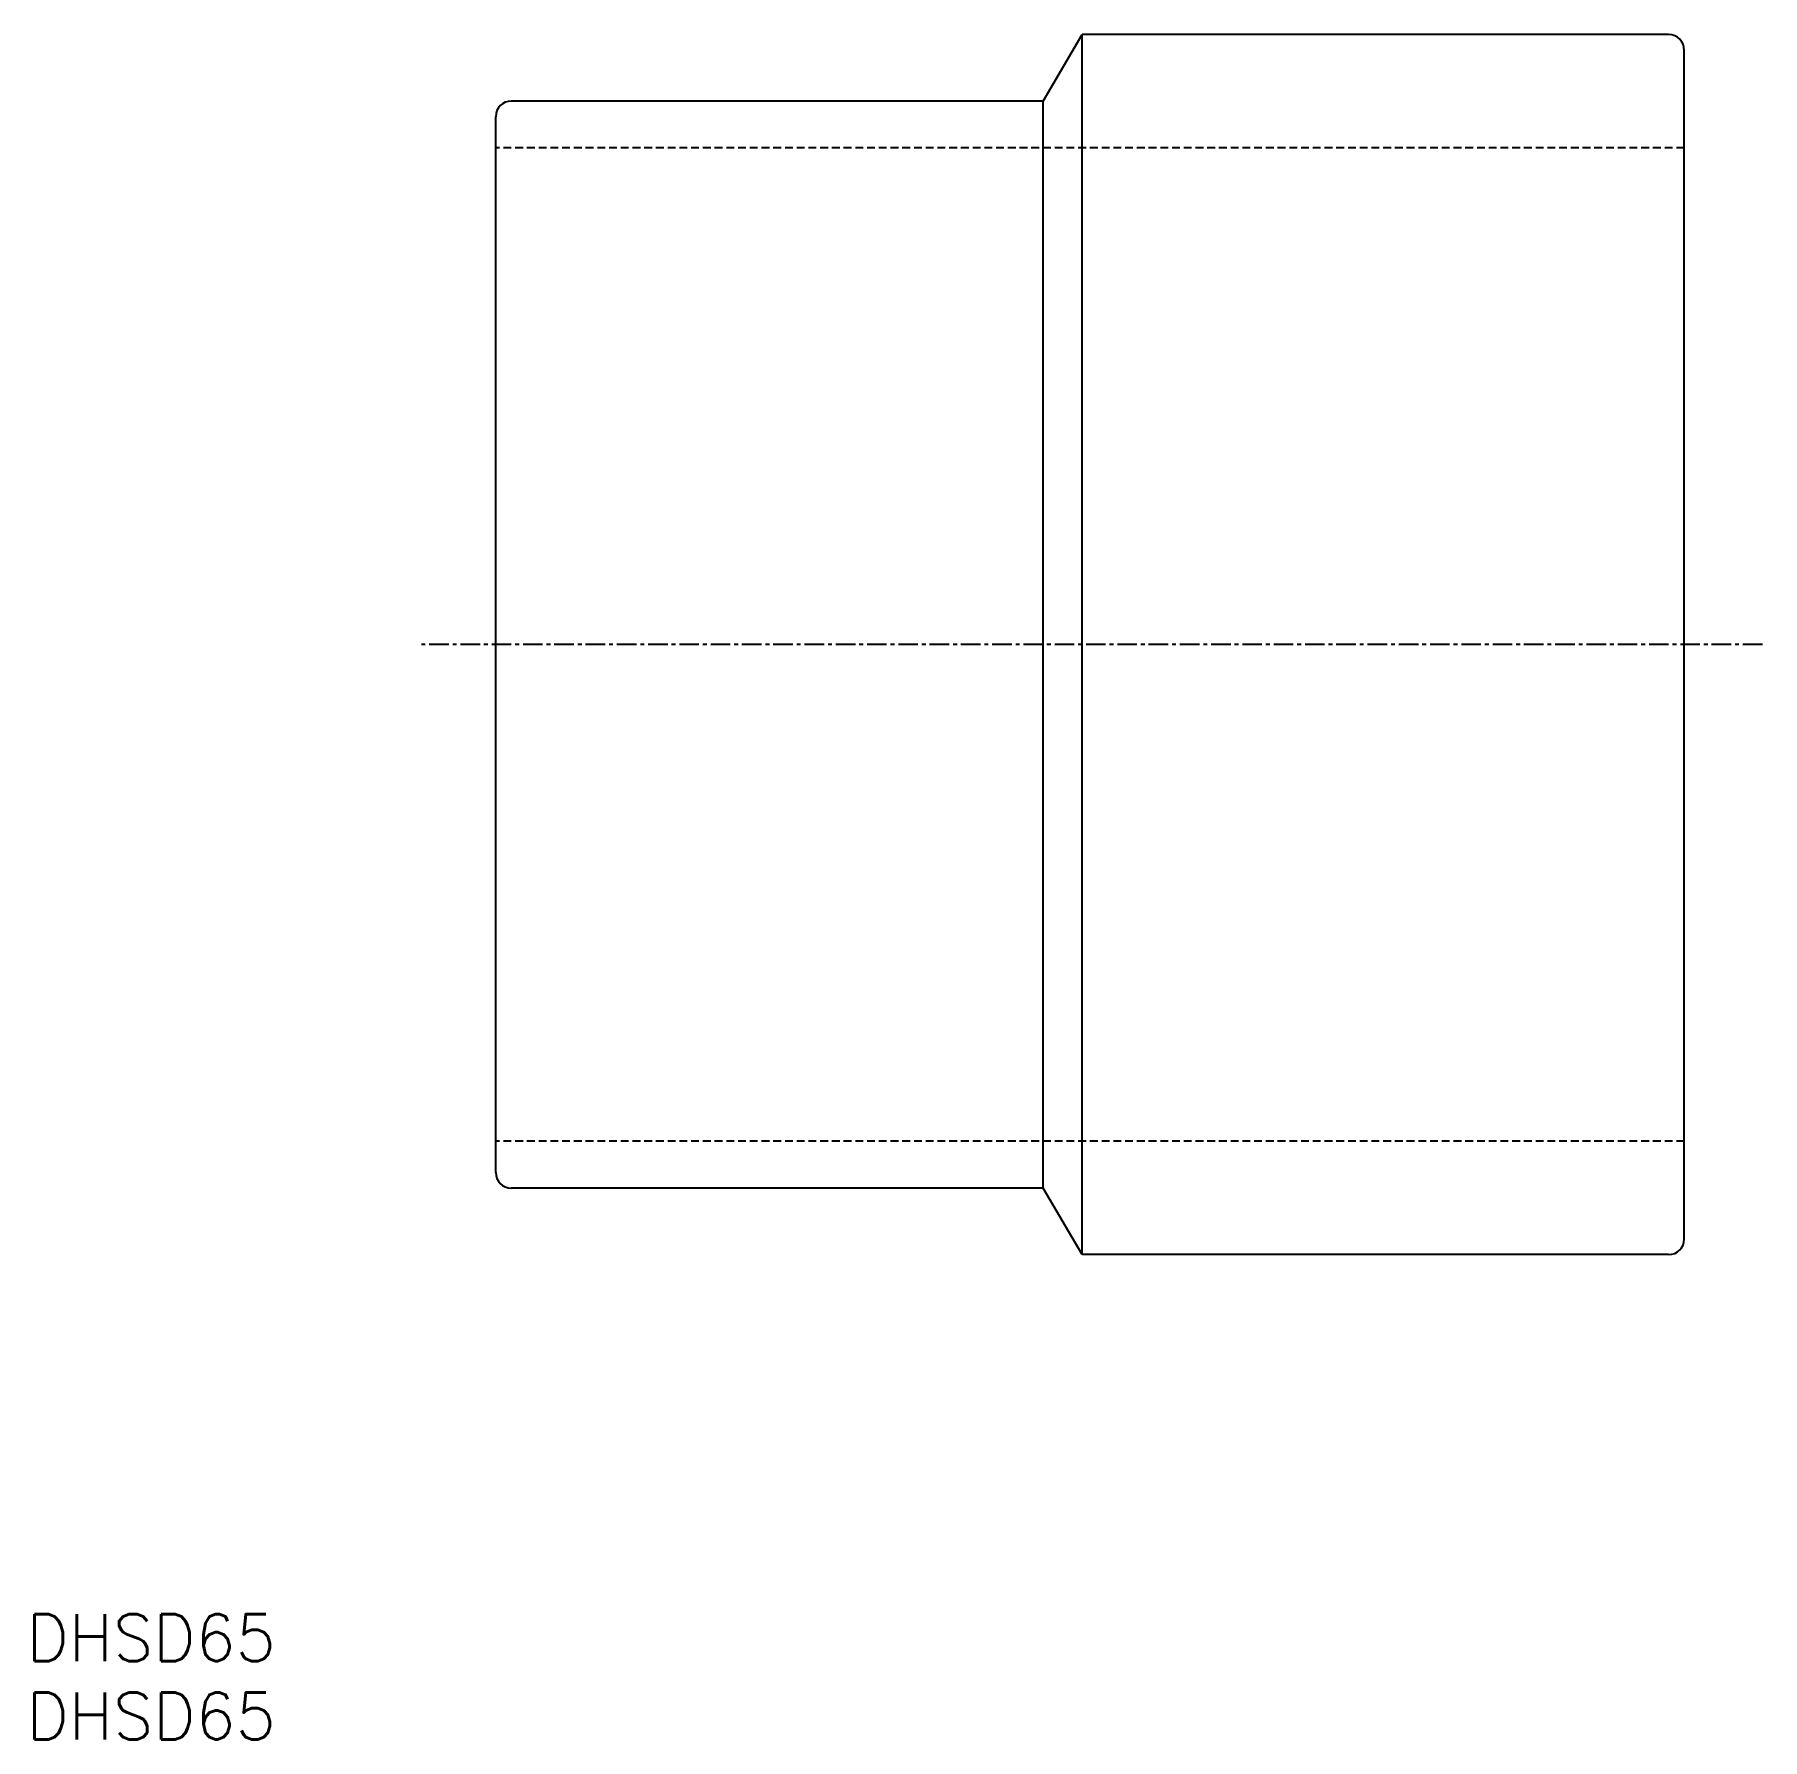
# Model space of a CAD drawing. Extents: x 1 to 111, y 0 to 109.
import ezdxf

# ---------------------------------------------------------------- set-up
doc = ezdxf.new("R2010")
doc.units = 0
doc.linetypes.add('CENTER', pattern=[2, 1.25, -0.25, 0.25, -0.25])
doc.linetypes.add('DASHED', pattern=[0.75, 0.5, -0.25])
doc.layers.get('0').update_dxf_attribs({"linetype": 'CONTINUOUS'})
doc.layers.add('CENTER', color=1, linetype='CENTER')
doc.styles.get("Standard").update_dxf_attribs({"font": 'txt.shx'})

# ---------------------------------------------------------------- blocks, each defined once
blk = doc.blocks.new('*U5')
at = {"color": 7, "linetype": 'CONTINUOUS'}
blk.add_text('DHSD65', height=3, dxfattribs=at).set_placement((0, 0))
blk = doc.blocks.new('*U6')
at = {"color": 7, "linetype": 'CONTINUOUS'}
blk.add_text('DHSD65', height=3, dxfattribs=at).set_placement((0, 5))

msp = doc.modelspace()

# ---------------------------------------------------------------- linework, layer by layer
at = {"color": 7, "linetype": 'CONTINUOUS'}
for p, q in [((65, 104.75), (67.5, 109)), ((105, 109), (67.5, 109)), ((67.5, 31), (67.5, 109)), ((106, 32), (106, 108)), ((65, 104.75), (31, 104.75)), ((65, 35.25), (65, 104.75)), ((30, 36.25), (30, 103.75)), ((65, 35.25), (31, 35.25)), ((67.5, 31), (65, 35.25)), ((105, 31), (67.5, 31))]:
    msp.add_line(p, q, dxfattribs=at)
at = {"color": 3, "linetype": 'DASHED'}
for p, q in [((106, 101.75), (30, 101.75)), ((106, 38.25), (30, 38.25))]:
    msp.add_line(p, q, dxfattribs=at)
at = {"color": 7, "linetype": 'CONTINUOUS'}
for centre, start, end in [((105, 108), 0, 90), ((31, 103.75), 90, 180), ((31, 36.25), 180, 270), ((105, 32), 270, 0)]:
    msp.add_arc(centre, 1, start, end, dxfattribs=at)
at = {"layer": 'CENTER', "color": 1, "linetype": 'CENTER'}
msp.add_line((111, 70), (25, 70), dxfattribs=at)

# ---------------------------------------------------------------- block references
at = {"color": 7, "linetype": 'CONTINUOUS'}
for name in ['*U6', '*U5']:
    msp.add_blockref(name, (0, 0), dxfattribs=at)

doc.saveas('drawing.dxf')
